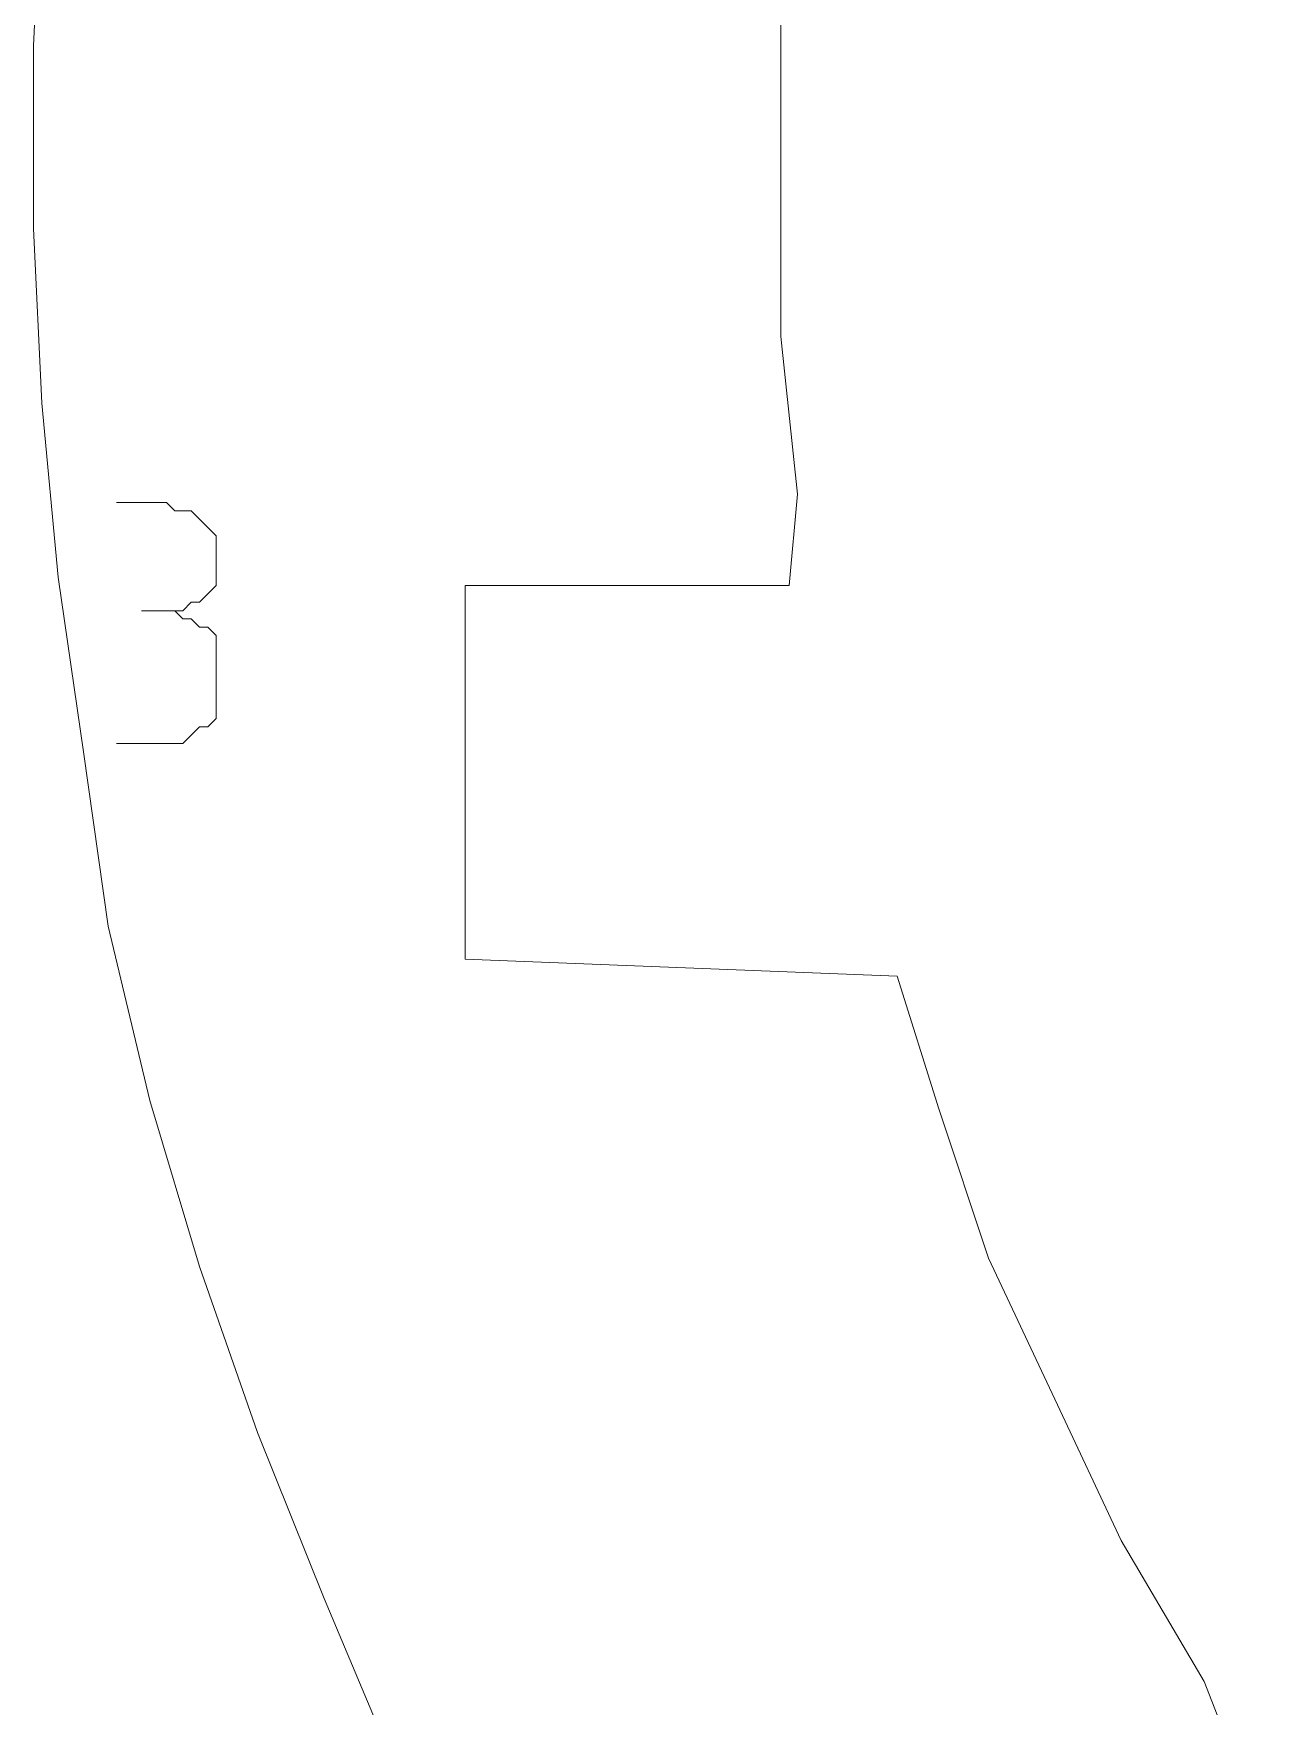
# Model space of a CAD drawing. Header units: centimetres. Extents: x -10.4 to 10.4, y -10.8 to 7.6.
# Drawn here: x -2.562 to -1.725, y -4.837 to -3.697 of the extents above; entities that cross this region are included whole.
import ezdxf
from ezdxf.lldxf.tags import DXFTag

# ---------------------------------------------------------------- set-up
doc = ezdxf.new("R2010")
doc.units = ezdxf.units.CM
doc.header["$MEASUREMENT"] = 0
doc.layers.add('layer 1', color=7, linetype='Continuous')
tags = doc.linetypes.add('New Line429', pattern=[0.2, 0.1, -0.1]).pattern_tags.tags
tags[6:7] = [DXFTag(74, 4), DXFTag(75, 0), DXFTag(340, '0'), DXFTag(46, 1.0), DXFTag(50, 0.0), DXFTag(44, 0.0), DXFTag(45, 0.0)]
tags[4:5] = [DXFTag(74, 4), DXFTag(75, 0), DXFTag(340, '0'), DXFTag(46, 1.0), DXFTag(50, 0.0), DXFTag(44, 0.0), DXFTag(45, 0.0)]
tags = doc.linetypes.add('New Line430', pattern=[0.2, 0.1, -0.1]).pattern_tags.tags
tags[6:7] = [DXFTag(74, 4), DXFTag(75, 0), DXFTag(340, '0'), DXFTag(46, 1.0), DXFTag(50, 0.0), DXFTag(44, 0.0), DXFTag(45, 0.0)]
tags[4:5] = [DXFTag(74, 4), DXFTag(75, 0), DXFTag(340, '0'), DXFTag(46, 1.0), DXFTag(50, 0.0), DXFTag(44, 0.0), DXFTag(45, 0.0)]
tags = doc.linetypes.add('New Line431', pattern=[0.2, 0.1, -0.1]).pattern_tags.tags
tags[6:7] = [DXFTag(74, 4), DXFTag(75, 0), DXFTag(340, '0'), DXFTag(46, 1.0), DXFTag(50, 0.0), DXFTag(44, 0.0), DXFTag(45, 0.0)]
tags[4:5] = [DXFTag(74, 4), DXFTag(75, 0), DXFTag(340, '0'), DXFTag(46, 1.0), DXFTag(50, 0.0), DXFTag(44, 0.0), DXFTag(45, 0.0)]
tags = doc.linetypes.add('New Line432', pattern=[0.2, 0.1, -0.1]).pattern_tags.tags
tags[6:7] = [DXFTag(74, 4), DXFTag(75, 0), DXFTag(340, '0'), DXFTag(46, 1.0), DXFTag(50, 0.0), DXFTag(44, 0.0), DXFTag(45, 0.0)]
tags[4:5] = [DXFTag(74, 4), DXFTag(75, 0), DXFTag(340, '0'), DXFTag(46, 1.0), DXFTag(50, 0.0), DXFTag(44, 0.0), DXFTag(45, 0.0)]
tags = doc.linetypes.add('New Line433', pattern=[0.2, 0.1, -0.1]).pattern_tags.tags
tags[6:7] = [DXFTag(74, 4), DXFTag(75, 0), DXFTag(340, '0'), DXFTag(46, 1.0), DXFTag(50, 0.0), DXFTag(44, 0.0), DXFTag(45, 0.0)]
tags[4:5] = [DXFTag(74, 4), DXFTag(75, 0), DXFTag(340, '0'), DXFTag(46, 1.0), DXFTag(50, 0.0), DXFTag(44, 0.0), DXFTag(45, 0.0)]
tags = doc.linetypes.add('New Line434', pattern=[0.2, 0.1, -0.1]).pattern_tags.tags
tags[6:7] = [DXFTag(74, 4), DXFTag(75, 0), DXFTag(340, '0'), DXFTag(46, 1.0), DXFTag(50, 0.0), DXFTag(44, 0.0), DXFTag(45, 0.0)]
tags[4:5] = [DXFTag(74, 4), DXFTag(75, 0), DXFTag(340, '0'), DXFTag(46, 1.0), DXFTag(50, 0.0), DXFTag(44, 0.0), DXFTag(45, 0.0)]
tags = doc.linetypes.add('New Line435', pattern=[0.2, 0.1, -0.1]).pattern_tags.tags
tags[6:7] = [DXFTag(74, 4), DXFTag(75, 0), DXFTag(340, '0'), DXFTag(46, 1.0), DXFTag(50, 0.0), DXFTag(44, 0.0), DXFTag(45, 0.0)]
tags[4:5] = [DXFTag(74, 4), DXFTag(75, 0), DXFTag(340, '0'), DXFTag(46, 1.0), DXFTag(50, 0.0), DXFTag(44, 0.0), DXFTag(45, 0.0)]
tags = doc.linetypes.add('New Line436', pattern=[0.2, 0.1, -0.1]).pattern_tags.tags
tags[6:7] = [DXFTag(74, 4), DXFTag(75, 0), DXFTag(340, '0'), DXFTag(46, 1.0), DXFTag(50, 0.0), DXFTag(44, 0.0), DXFTag(45, 0.0)]
tags[4:5] = [DXFTag(74, 4), DXFTag(75, 0), DXFTag(340, '0'), DXFTag(46, 1.0), DXFTag(50, 0.0), DXFTag(44, 0.0), DXFTag(45, 0.0)]
tags = doc.linetypes.add('New Line437', pattern=[0.2, 0.1, -0.1]).pattern_tags.tags
tags[6:7] = [DXFTag(74, 4), DXFTag(75, 0), DXFTag(340, '0'), DXFTag(46, 1.0), DXFTag(50, 0.0), DXFTag(44, 0.0), DXFTag(45, 0.0)]
tags[4:5] = [DXFTag(74, 4), DXFTag(75, 0), DXFTag(340, '0'), DXFTag(46, 1.0), DXFTag(50, 0.0), DXFTag(44, 0.0), DXFTag(45, 0.0)]
tags = doc.linetypes.add('New Line438', pattern=[0.2, 0.1, -0.1]).pattern_tags.tags
tags[6:7] = [DXFTag(74, 4), DXFTag(75, 0), DXFTag(340, '0'), DXFTag(46, 1.0), DXFTag(50, 0.0), DXFTag(44, 0.0), DXFTag(45, 0.0)]
tags[4:5] = [DXFTag(74, 4), DXFTag(75, 0), DXFTag(340, '0'), DXFTag(46, 1.0), DXFTag(50, 0.0), DXFTag(44, 0.0), DXFTag(45, 0.0)]
tags = doc.linetypes.add('New Line439', pattern=[0.2, 0.1, -0.1]).pattern_tags.tags
tags[6:7] = [DXFTag(74, 4), DXFTag(75, 0), DXFTag(340, '0'), DXFTag(46, 1.0), DXFTag(50, 0.0), DXFTag(44, 0.0), DXFTag(45, 0.0)]
tags[4:5] = [DXFTag(74, 4), DXFTag(75, 0), DXFTag(340, '0'), DXFTag(46, 1.0), DXFTag(50, 0.0), DXFTag(44, 0.0), DXFTag(45, 0.0)]
tags = doc.linetypes.add('New Line440', pattern=[0.2, 0.1, -0.1]).pattern_tags.tags
tags[6:7] = [DXFTag(74, 4), DXFTag(75, 0), DXFTag(340, '0'), DXFTag(46, 1.0), DXFTag(50, 0.0), DXFTag(44, 0.0), DXFTag(45, 0.0)]
tags[4:5] = [DXFTag(74, 4), DXFTag(75, 0), DXFTag(340, '0'), DXFTag(46, 1.0), DXFTag(50, 0.0), DXFTag(44, 0.0), DXFTag(45, 0.0)]
tags = doc.linetypes.add('New Line441', pattern=[0.2, 0.1, -0.1]).pattern_tags.tags
tags[6:7] = [DXFTag(74, 4), DXFTag(75, 0), DXFTag(340, '0'), DXFTag(46, 1.0), DXFTag(50, 0.0), DXFTag(44, 0.0), DXFTag(45, 0.0)]
tags[4:5] = [DXFTag(74, 4), DXFTag(75, 0), DXFTag(340, '0'), DXFTag(46, 1.0), DXFTag(50, 0.0), DXFTag(44, 0.0), DXFTag(45, 0.0)]
tags = doc.linetypes.add('New Line517', pattern=[0.2, 0.1, -0.1]).pattern_tags.tags
tags[6:7] = [DXFTag(74, 4), DXFTag(75, 0), DXFTag(340, '0'), DXFTag(46, 1.0), DXFTag(50, 0.0), DXFTag(44, 0.0), DXFTag(45, 0.0)]
tags[4:5] = [DXFTag(74, 4), DXFTag(75, 0), DXFTag(340, '0'), DXFTag(46, 1.0), DXFTag(50, 0.0), DXFTag(44, 0.0), DXFTag(45, 0.0)]
tags = doc.linetypes.add('New Line518', pattern=[0.2, 0.1, -0.1]).pattern_tags.tags
tags[6:7] = [DXFTag(74, 4), DXFTag(75, 0), DXFTag(340, '0'), DXFTag(46, 1.0), DXFTag(50, 0.0), DXFTag(44, 0.0), DXFTag(45, 0.0)]
tags[4:5] = [DXFTag(74, 4), DXFTag(75, 0), DXFTag(340, '0'), DXFTag(46, 1.0), DXFTag(50, 0.0), DXFTag(44, 0.0), DXFTag(45, 0.0)]
tags = doc.linetypes.add('New Line519', pattern=[0.2, 0.1, -0.1]).pattern_tags.tags
tags[6:7] = [DXFTag(74, 4), DXFTag(75, 0), DXFTag(340, '0'), DXFTag(46, 1.0), DXFTag(50, 0.0), DXFTag(44, 0.0), DXFTag(45, 0.0)]
tags[4:5] = [DXFTag(74, 4), DXFTag(75, 0), DXFTag(340, '0'), DXFTag(46, 1.0), DXFTag(50, 0.0), DXFTag(44, 0.0), DXFTag(45, 0.0)]
tags = doc.linetypes.add('New Line520', pattern=[0.2, 0.1, -0.1]).pattern_tags.tags
tags[6:7] = [DXFTag(74, 4), DXFTag(75, 0), DXFTag(340, '0'), DXFTag(46, 1.0), DXFTag(50, 0.0), DXFTag(44, 0.0), DXFTag(45, 0.0)]
tags[4:5] = [DXFTag(74, 4), DXFTag(75, 0), DXFTag(340, '0'), DXFTag(46, 1.0), DXFTag(50, 0.0), DXFTag(44, 0.0), DXFTag(45, 0.0)]
tags = doc.linetypes.add('New Line521', pattern=[0.2, 0.1, -0.1]).pattern_tags.tags
tags[6:7] = [DXFTag(74, 4), DXFTag(75, 0), DXFTag(340, '0'), DXFTag(46, 1.0), DXFTag(50, 0.0), DXFTag(44, 0.0), DXFTag(45, 0.0)]
tags[4:5] = [DXFTag(74, 4), DXFTag(75, 0), DXFTag(340, '0'), DXFTag(46, 1.0), DXFTag(50, 0.0), DXFTag(44, 0.0), DXFTag(45, 0.0)]
tags = doc.linetypes.add('New Line522', pattern=[0.2, 0.1, -0.1]).pattern_tags.tags
tags[6:7] = [DXFTag(74, 4), DXFTag(75, 0), DXFTag(340, '0'), DXFTag(46, 1.0), DXFTag(50, 0.0), DXFTag(44, 0.0), DXFTag(45, 0.0)]
tags[4:5] = [DXFTag(74, 4), DXFTag(75, 0), DXFTag(340, '0'), DXFTag(46, 1.0), DXFTag(50, 0.0), DXFTag(44, 0.0), DXFTag(45, 0.0)]
tags = doc.linetypes.add('New Line523', pattern=[0.2, 0.1, -0.1]).pattern_tags.tags
tags[6:7] = [DXFTag(74, 4), DXFTag(75, 0), DXFTag(340, '0'), DXFTag(46, 1.0), DXFTag(50, 0.0), DXFTag(44, 0.0), DXFTag(45, 0.0)]
tags[4:5] = [DXFTag(74, 4), DXFTag(75, 0), DXFTag(340, '0'), DXFTag(46, 1.0), DXFTag(50, 0.0), DXFTag(44, 0.0), DXFTag(45, 0.0)]
tags = doc.linetypes.add('New Line524', pattern=[0.2, 0.1, -0.1]).pattern_tags.tags
tags[6:7] = [DXFTag(74, 4), DXFTag(75, 0), DXFTag(340, '0'), DXFTag(46, 1.0), DXFTag(50, 0.0), DXFTag(44, 0.0), DXFTag(45, 0.0)]
tags[4:5] = [DXFTag(74, 4), DXFTag(75, 0), DXFTag(340, '0'), DXFTag(46, 1.0), DXFTag(50, 0.0), DXFTag(44, 0.0), DXFTag(45, 0.0)]
tags = doc.linetypes.add('New Line525', pattern=[0.2, 0.1, -0.1]).pattern_tags.tags
tags[6:7] = [DXFTag(74, 4), DXFTag(75, 0), DXFTag(340, '0'), DXFTag(46, 1.0), DXFTag(50, 0.0), DXFTag(44, 0.0), DXFTag(45, 0.0)]
tags[4:5] = [DXFTag(74, 4), DXFTag(75, 0), DXFTag(340, '0'), DXFTag(46, 1.0), DXFTag(50, 0.0), DXFTag(44, 0.0), DXFTag(45, 0.0)]
tags = doc.linetypes.add('New Line526', pattern=[0.2, 0.1, -0.1]).pattern_tags.tags
tags[6:7] = [DXFTag(74, 4), DXFTag(75, 0), DXFTag(340, '0'), DXFTag(46, 1.0), DXFTag(50, 0.0), DXFTag(44, 0.0), DXFTag(45, 0.0)]
tags[4:5] = [DXFTag(74, 4), DXFTag(75, 0), DXFTag(340, '0'), DXFTag(46, 1.0), DXFTag(50, 0.0), DXFTag(44, 0.0), DXFTag(45, 0.0)]
tags = doc.linetypes.add('New Line527', pattern=[0.2, 0.1, -0.1]).pattern_tags.tags
tags[6:7] = [DXFTag(74, 4), DXFTag(75, 0), DXFTag(340, '0'), DXFTag(46, 1.0), DXFTag(50, 0.0), DXFTag(44, 0.0), DXFTag(45, 0.0)]
tags[4:5] = [DXFTag(74, 4), DXFTag(75, 0), DXFTag(340, '0'), DXFTag(46, 1.0), DXFTag(50, 0.0), DXFTag(44, 0.0), DXFTag(45, 0.0)]

msp = doc.modelspace()

# ---------------------------------------------------------------- linework, layer by layer
at = {"layer": 'layer 1', "color": 5, "linetype": 'New Line517', "lineweight": 9}
msp.add_open_spline([(-2.55647, -3.58633), (-2.55647, -3.58633), (-2.56216, -3.70504), (-2.56216, -3.70504)], degree=3, dxfattribs=at)
at = {"layer": 'layer 1', "color": 5, "linetype": 'New Line441', "lineweight": 9}
msp.add_open_spline([(-2.05289, -3.79561), (-2.05289, -3.79561), (-2.05289, -3.68812), (-2.05289, -3.68812)], degree=3, dxfattribs=at)
at = {"layer": 'layer 1', "color": 5, "linetype": 'New Line518', "lineweight": 9}
msp.add_open_spline([(-2.56216, -3.70504), (-2.56216, -3.70504), (-2.56216, -3.8296), (-2.56216, -3.8296)], degree=3, dxfattribs=at)
at = {"layer": 'layer 1', "color": 5, "linetype": 'New Line440', "lineweight": 9}
msp.add_open_spline([(-2.05289, -3.90309), (-2.05289, -3.90309), (-2.05289, -3.79561), (-2.05289, -3.79561)], degree=3, dxfattribs=at)
at = {"layer": 'layer 1', "color": 5, "linetype": 'New Line519', "lineweight": 9}
msp.add_open_spline([(-2.56216, -3.8296), (-2.56216, -3.8296), (-2.55647, -3.94845), (-2.55647, -3.94845)], degree=3, dxfattribs=at)
at = {"layer": 'layer 1', "color": 5, "linetype": 'New Line439', "lineweight": 9}
msp.add_open_spline([(-2.04166, -4.01058), (-2.04166, -4.01058), (-2.05289, -3.90309), (-2.05289, -3.90309)], degree=3, dxfattribs=at)
at = {"layer": 'layer 1', "color": 5, "linetype": 'New Line520', "lineweight": 9}
msp.add_open_spline([(-2.55647, -3.94845), (-2.55647, -3.94845), (-2.54524, -4.06716), (-2.54524, -4.06716)], degree=3, dxfattribs=at)
at = {"layer": 'layer 1', "color": 5, "linetype": 'New Line438', "lineweight": 9}
msp.add_open_spline([(-2.04735, -4.07285), (-2.04735, -4.07285), (-2.04166, -4.01058), (-2.04166, -4.01058)], degree=3, dxfattribs=at)
at = {"layer": 'layer 1', "color": 1, "lineweight": 20}
for points in [[(-2.47159, -4.01627), (-2.47159, -4.01627), (-2.50557, -4.01627), (-2.50557, -4.01627)], [(-2.4659, -4.02196), (-2.4659, -4.02196), (-2.47159, -4.01627), (-2.47159, -4.01627)], [(-2.46036, -4.02196), (-2.46036, -4.02196), (-2.4659, -4.02196), (-2.4659, -4.02196)], [(-2.45467, -4.02196), (-2.45467, -4.02196), (-2.46036, -4.02196), (-2.46036, -4.02196)], [(-2.44898, -4.02764), (-2.44898, -4.02764), (-2.45467, -4.02196), (-2.45467, -4.02196)], [(-2.4433, -4.03333), (-2.4433, -4.03333), (-2.44898, -4.02764), (-2.44898, -4.02764)], [(-2.43776, -4.03887), (-2.43776, -4.03887), (-2.4433, -4.03333), (-2.4433, -4.03333)], [(-2.43776, -4.04455), (-2.43776, -4.04455), (-2.43776, -4.03887), (-2.43776, -4.03887)], [(-2.43776, -4.05024), (-2.43776, -4.05024), (-2.43776, -4.04455), (-2.43776, -4.04455)], [(-2.43776, -4.05593), (-2.43776, -4.05593), (-2.43776, -4.05024), (-2.43776, -4.05024)], [(-2.43776, -4.06163), (-2.43776, -4.06163), (-2.43776, -4.05593), (-2.43776, -4.05593)], [(-2.43776, -4.05593), (-2.43776, -4.05593), (-2.43776, -4.05593), (-2.43776, -4.05593)], [(-2.43776, -4.06716), (-2.43776, -4.06716), (-2.43776, -4.06163), (-2.43776, -4.06163)], [(-2.43776, -4.07285), (-2.43776, -4.07285), (-2.43776, -4.06716), (-2.43776, -4.06716)], [(-2.44898, -4.08423), (-2.44898, -4.08423), (-2.4433, -4.07854), (-2.4433, -4.07854)], [(-2.4433, -4.07854), (-2.4433, -4.07854), (-2.43776, -4.07285), (-2.43776, -4.07285)], [(-2.47159, -4.08992), (-2.47159, -4.08992), (-2.48866, -4.08992), (-2.48866, -4.08992)], [(-2.48866, -4.08992), (-2.48866, -4.08992), (-2.47159, -4.08992), (-2.47159, -4.08992)], [(-2.4659, -4.08992), (-2.4659, -4.08992), (-2.47159, -4.08992), (-2.47159, -4.08992)], [(-2.47159, -4.08992), (-2.47159, -4.08992), (-2.47159, -4.08992), (-2.47159, -4.08992)], [(-2.47159, -4.08992), (-2.47159, -4.08992), (-2.4659, -4.08992), (-2.4659, -4.08992)], [(-2.46036, -4.09546), (-2.46036, -4.09546), (-2.4659, -4.08992), (-2.4659, -4.08992)], [(-2.4659, -4.08992), (-2.4659, -4.08992), (-2.46036, -4.08992), (-2.46036, -4.08992)], [(-2.46036, -4.08992), (-2.46036, -4.08992), (-2.45467, -4.08423), (-2.45467, -4.08423)], [(-2.45467, -4.08423), (-2.45467, -4.08423), (-2.44898, -4.08423), (-2.44898, -4.08423)], [(-2.45467, -4.09546), (-2.45467, -4.09546), (-2.46036, -4.09546), (-2.46036, -4.09546)], [(-2.44898, -4.10115), (-2.44898, -4.10115), (-2.45467, -4.09546), (-2.45467, -4.09546)], [(-2.4433, -4.10115), (-2.4433, -4.10115), (-2.44898, -4.10115), (-2.44898, -4.10115)], [(-2.43776, -4.10684), (-2.43776, -4.10684), (-2.4433, -4.10115), (-2.4433, -4.10115)], [(-2.43776, -4.11252), (-2.43776, -4.11252), (-2.43776, -4.10684), (-2.43776, -4.10684)], [(-2.43776, -4.11821), (-2.43776, -4.11821), (-2.43776, -4.11252), (-2.43776, -4.11252)], [(-2.43776, -4.12375), (-2.43776, -4.12375), (-2.43776, -4.11821), (-2.43776, -4.11821)], [(-2.43776, -4.1465), (-2.43776, -4.1465), (-2.43776, -4.12375), (-2.43776, -4.12375)], [(-2.43776, -4.12375), (-2.43776, -4.12375), (-2.43776, -4.12375), (-2.43776, -4.12375)], [(-2.43776, -4.15204), (-2.43776, -4.15204), (-2.43776, -4.1465), (-2.43776, -4.1465)], [(-2.43776, -4.15773), (-2.43776, -4.15773), (-2.43776, -4.15204), (-2.43776, -4.15204)], [(-2.43776, -4.16342), (-2.43776, -4.16342), (-2.43776, -4.15773), (-2.43776, -4.15773)], [(-2.45467, -4.17464), (-2.45467, -4.17464), (-2.44898, -4.16911), (-2.44898, -4.16911)], [(-2.44898, -4.16911), (-2.44898, -4.16911), (-2.4433, -4.16911), (-2.4433, -4.16911)], [(-2.4433, -4.16911), (-2.4433, -4.16911), (-2.43776, -4.16342), (-2.43776, -4.16342)], [(-2.50557, -4.18034), (-2.50557, -4.18034), (-2.47159, -4.18034), (-2.47159, -4.18034)], [(-2.47159, -4.18034), (-2.47159, -4.18034), (-2.47159, -4.18034), (-2.47159, -4.18034)], [(-2.47159, -4.18034), (-2.47159, -4.18034), (-2.4659, -4.18034), (-2.4659, -4.18034)], [(-2.4659, -4.18034), (-2.4659, -4.18034), (-2.46036, -4.18034), (-2.46036, -4.18034)], [(-2.46036, -4.18034), (-2.46036, -4.18034), (-2.45467, -4.17464), (-2.45467, -4.17464)]]:
    msp.add_open_spline(points, degree=3, dxfattribs=at)
at = {"layer": 'layer 1', "color": 5, "linetype": 'New Line521', "lineweight": 9}
msp.add_open_spline([(-2.54524, -4.06716), (-2.54524, -4.06716), (-2.52818, -4.18603), (-2.52818, -4.18603)], degree=3, dxfattribs=at)
at = {"layer": 'layer 1', "color": 5, "linetype": 'New Line436', "lineweight": 9}
msp.add_open_spline([(-2.268, -4.32749), (-2.268, -4.32749), (-2.268, -4.07285), (-2.268, -4.07285)], degree=3, dxfattribs=at)
at = {"layer": 'layer 1', "color": 5, "linetype": 'New Line437', "lineweight": 9}
msp.add_open_spline([(-2.268, -4.07285), (-2.268, -4.07285), (-2.04735, -4.07285), (-2.04735, -4.07285)], degree=3, dxfattribs=at)
at = {"layer": 'layer 1', "color": 5, "linetype": 'New Line522', "lineweight": 9}
msp.add_open_spline([(-2.52818, -4.18603), (-2.52818, -4.18603), (-2.51127, -4.30488), (-2.51127, -4.30488)], degree=3, dxfattribs=at)
at = {"layer": 'layer 1', "color": 5, "linetype": 'New Line523', "lineweight": 9}
msp.add_open_spline([(-2.51127, -4.30488), (-2.51127, -4.30488), (-2.48297, -4.42375), (-2.48297, -4.42375)], degree=3, dxfattribs=at)
at = {"layer": 'layer 1', "color": 5, "linetype": 'New Line435', "lineweight": 9}
msp.add_open_spline([(-1.9737, -4.33887), (-1.9737, -4.33887), (-2.268, -4.32749), (-2.268, -4.32749)], degree=3, dxfattribs=at)
at = {"layer": 'layer 1', "color": 5, "linetype": 'New Line434', "lineweight": 9}
msp.add_open_spline([(-1.9454, -4.42928), (-1.9454, -4.42928), (-1.9737, -4.33887), (-1.9737, -4.33887)], degree=3, dxfattribs=at)
at = {"layer": 'layer 1', "color": 5, "linetype": 'New Line524', "lineweight": 9}
msp.add_open_spline([(-2.48297, -4.42375), (-2.48297, -4.42375), (-2.44898, -4.53676), (-2.44898, -4.53676)], degree=3, dxfattribs=at)
at = {"layer": 'layer 1', "color": 5, "linetype": 'New Line433', "lineweight": 9}
msp.add_open_spline([(-1.91143, -4.53123), (-1.91143, -4.53123), (-1.9454, -4.42928), (-1.9454, -4.42928)], degree=3, dxfattribs=at)
at = {"layer": 'layer 1', "color": 5, "linetype": 'New Line525', "lineweight": 9}
msp.add_open_spline([(-2.44898, -4.53676), (-2.44898, -4.53676), (-2.40947, -4.64994), (-2.40947, -4.64994)], degree=3, dxfattribs=at)
at = {"layer": 'layer 1', "color": 5, "linetype": 'New Line432', "lineweight": 9}
msp.add_open_spline([(-1.86621, -4.62733), (-1.86621, -4.62733), (-1.91143, -4.53123), (-1.91143, -4.53123)], degree=3, dxfattribs=at)
at = {"layer": 'layer 1', "color": 5, "linetype": 'New Line431', "lineweight": 9}
msp.add_open_spline([(-1.821, -4.72359), (-1.821, -4.72359), (-1.86621, -4.62733), (-1.86621, -4.62733)], degree=3, dxfattribs=at)
at = {"layer": 'layer 1', "color": 5, "linetype": 'New Line526', "lineweight": 9}
msp.add_open_spline([(-2.40947, -4.64994), (-2.40947, -4.64994), (-2.3641, -4.7631), (-2.3641, -4.7631)], degree=3, dxfattribs=at)
at = {"layer": 'layer 1', "color": 5, "linetype": 'New Line430', "lineweight": 9}
msp.add_open_spline([(-1.76442, -4.8197), (-1.76442, -4.8197), (-1.821, -4.72359), (-1.821, -4.72359)], degree=3, dxfattribs=at)
at = {"layer": 'layer 1', "color": 5, "linetype": 'New Line527', "lineweight": 9}
msp.add_open_spline([(-2.3641, -4.7631), (-2.3641, -4.7631), (-2.3189, -4.87059), (-2.3189, -4.87059)], degree=3, dxfattribs=at)
at = {"layer": 'layer 1', "color": 5, "linetype": 'New Line429', "lineweight": 9}
msp.add_open_spline([(-1.72475, -4.92164), (-1.72475, -4.92164), (-1.76442, -4.8197), (-1.76442, -4.8197)], degree=3, dxfattribs=at)

doc.saveas('drawing.dxf')
